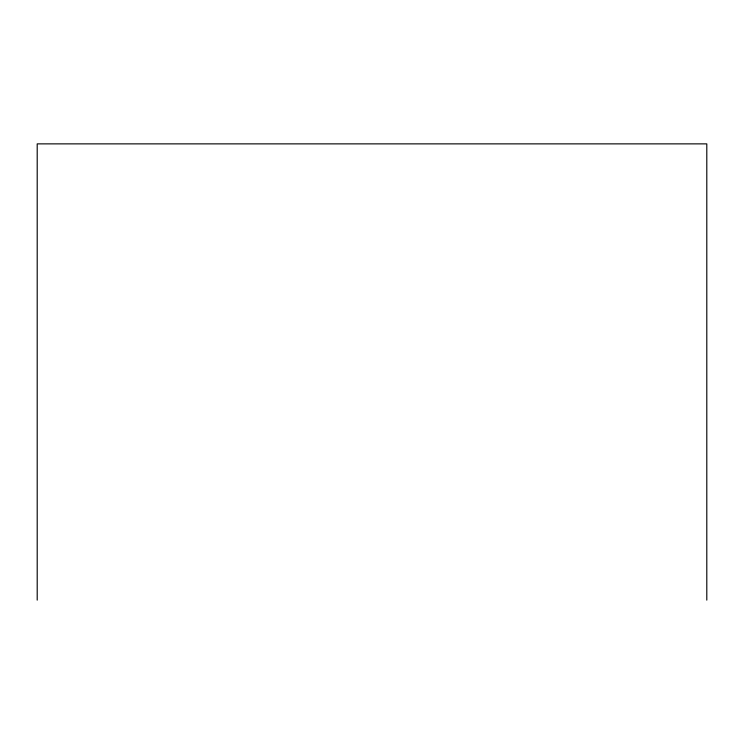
<?xml version="1.0" encoding="UTF-8"?>
<svg xmlns="http://www.w3.org/2000/svg" width="744" height="744" viewBox="0 0 744 744"><rect width="100%" height="100%" fill="white"/><g stroke="black" fill="none" stroke-linecap="round" stroke-linejoin="round"><path stroke-width="1.12" d="M706.8 600.129L706.8 143.871L37.2 143.871L37.2 600.129"/></g></svg>
